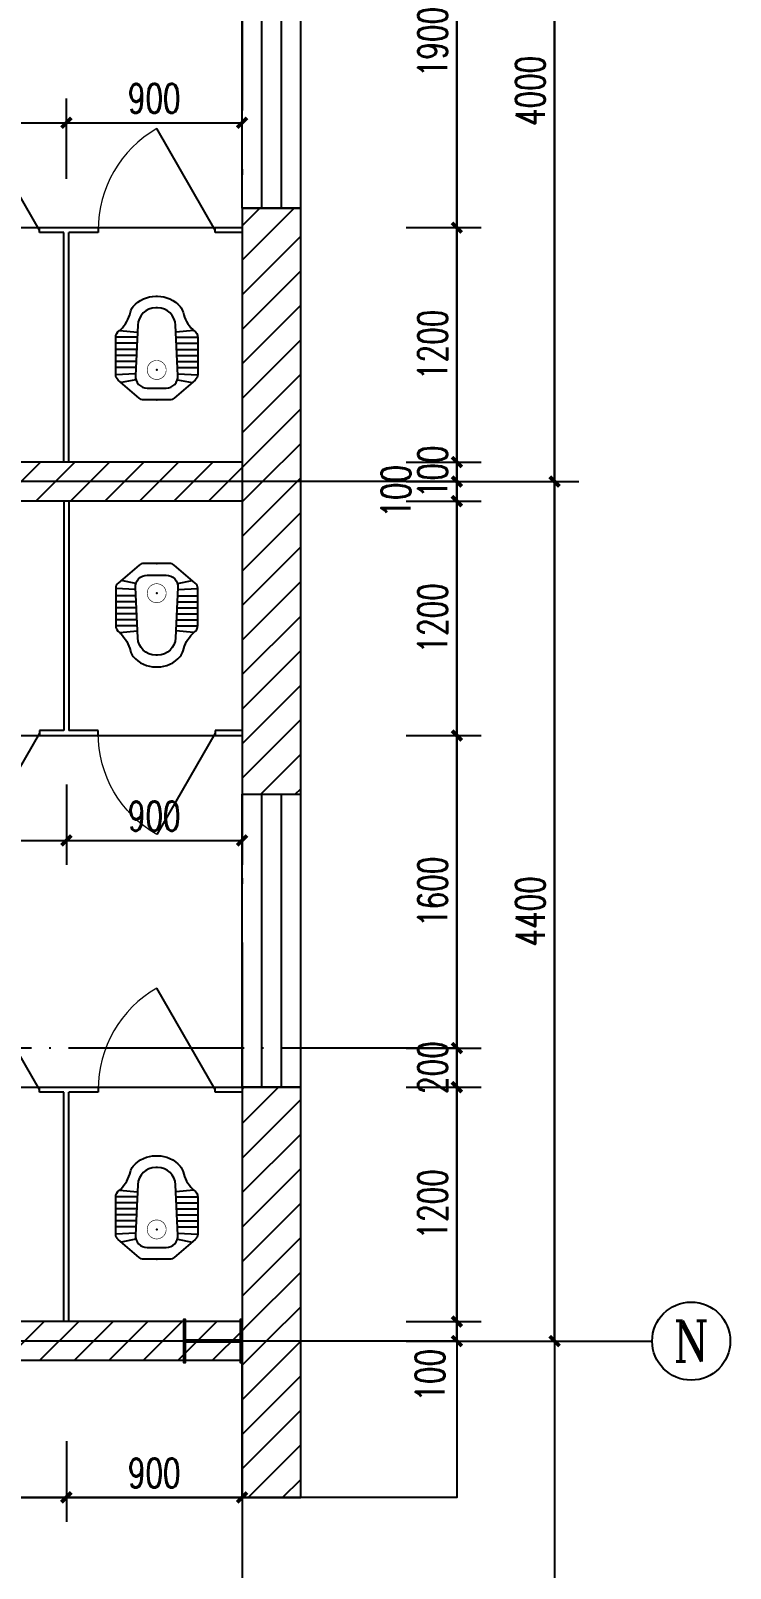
# Model space of a CAD drawing. Extents: x 409931 to 937299, y -508824 to 132289.
# Drawn here: x 621920 to 625503, y -187584 to -179713 of the extents above; entities that cross this region are included whole.
import ezdxf
from ezdxf.enums import TextEntityAlignment as Align

# ---------------------------------------------------------------- set-up
doc = ezdxf.new("R2010")
doc.units = 0
doc.header["$LTSCALE"] = 1500
doc.header["$MEASUREMENT"] = 0
doc.linetypes.add('DOTE', pattern=[2.42, 2, -0.2, 0.02, -0.2])
doc.layers.get('Defpoints').update_dxf_attribs({"color": 252})
for name, color, linetype in [('A-Fur1(建筑厨卫洁具)', 136, 'Continuous'), ('A-Index(建筑索引线剖切号线)', 5, 'Continuous'), ('A-Wall(建筑墙)', 7, 'Continuous'), ('AXIS', 3, 'Continuous'), ('AXIS_TEXT', 7, 'Continuous'), ('DOTE', 1, 'Continuous'), ('PUB_DIM', 3, 'Continuous'), ('PUB_HATCH', 8, 'Continuous'), ('WALL', 7, 'Continuous'), ('WINDOW', 4, 'Continuous')]:
    doc.layers.add(name, color=color, linetype=linetype)
doc.styles.add('_TCH_AXIS', font='COMPLEX', dxfattribs={"bigfont": 'GBCBIG'})
doc.styles.add('_TCH_DIM_T3', font='SIMPLEX', dxfattribs={"width": 0.705882, "bigfont": 'GBCBIG'})
doc.dimstyles.new('_TCH_ARCH&&50', dxfattribs={"dimtxt": 148.75, "dimasz": 50, "dimexe": 125, "dimexo": 150, "dimgap": 50, "dimtad": 1, "dimdec": 0, "dimzin": 0, "dimdsep": 46, "dimtxsty": '_TCH_DIM_T3', "dimblk": 'ARCHTICK', "dimcen": 0.09, "dimclrt": 7, "dimazin": 2, "dimtfac": 1, "dimtdec": 0, "dimtix": 1, "dimtmove": 2, "dimatfit": 3, "dimfxl": 0, "dimtolj": 1, "dimtzin": 0, "dimarcsym": 0})
pattern_1 = [(45, (0, 89.76), (-88.388383, 88.388383), [])]

# ---------------------------------------------------------------- blocks, each defined once
blk = doc.blocks.new('$TCHSYS$APDOOR2D')
blk.add_line((0.5, 0), (0, 0.866))
at = {"lineweight": 13}
blk.add_arc((0.5, 0), 1, 120, 180, dxfattribs=at)
blk = doc.blocks.new('$lvtry$00000203')
at = {"color": 0}
for p, q in [((48.2, -60), (-48.2, -60)), ((-108.6, -133.5), (-210, -128)), ((-106.4, -102.8), (-181.9, -87.7)), ((-109.1, -123.9), (-97, -381.5)), ((97, -381.5), (109.1, -123.9)), ((106.4, -102.8), (181.9, -87.7)), ((108.6, -133.5), (210, -128)), ((-107.1, -165.6), (-210, -165.6)), ((-105.7, -196.5), (-210, -196.5)), ((-104.2, -227.4), (-210, -227.4)), ((104.2, -227.4), (210, -227.4)), ((105.7, -196.5), (210, -196.5)), ((107.1, -165.6), (210, -165.6)), ((-102.8, -258.3), (-210, -258.3)), ((-101.3, -289.2), (-210, -289.2)), ((101.3, -289.2), (210, -289.2)), ((102.8, -258.3), (210, -258.3)), ((-99.9, -320.1), (-210, -320.1)), ((-190.7, -354.4), (-98.7, -345.4)), ((190.7, -354.4), (98.7, -345.4)), ((99.9, -320.1), (210, -320.1)), ((-4.3, -470), (4.3, -470))]:
    blk.add_line(p, q, dxfattribs=at)
blk.add_lwpolyline([(184.4, -359.6, 0.139709), (134.8, -448, -0.12003), (120, -477, -0.218108), (4.3, -530), (-4.3, -530, -0.218108), (-120, -477, -0.12003), (-134.8, -448, 0.139709), (-184.4, -359.6, 0.046574), (-190.7, -354.4, -0.248797), (-210, -318.1), (-210, -128.3, -0.218491), (-197.5, -101.1), (-90.1, -8.7, -0.179479), (-66.7, 0), (66.7, 0, -0.179479), (90.1, -8.7), (197.5, -101.1, -0.218491), (210, -128.3), (210, -318.1, -0.248797), (190.7, -354.4, 0.046574)], format="xyb", close=True, dxfattribs=at)
at = {"color": 0, "const_width": 3}
blk.add_lwpolyline([(48.6, -152.7, 1), (-48.6, -152.7, 1)], format="xyb", close=True, dxfattribs=at)
at = {"color": 0}
for centre, radius, start, end in [((-48.2, -121), 61, 90, 182.693), ((48.2, -121), 61, 357.307, 90), ((-4.3, -377.2), 92.8, 182.693, 270), ((4.3, -377.2), 92.8, 270, 357.307)]:
    blk.add_arc(centre, radius, start, end, dxfattribs=at)
for p in [(0, 0), (0, -152.7)]:
    blk.add_point(p, dxfattribs=at)
blk = doc.blocks.new('_ArchTick')
at = {"color": 0, "linetype": 'ByBlock', "const_width": 0.4}
blk.add_lwpolyline([(-0.5, -0.5), (0.5, 0.5)], dxfattribs=at)
blk = doc.blocks.new('*D201')
at = {"layer": 'Defpoints', "color": 0}
for p in [(623692, -178821.5), (624102.5, -178821.5), (623692, -180721.5)]:
    blk.add_point(p, dxfattribs=at)
at = {"layer": 'PUB_DIM', "color": 0, "lineweight": -2}
for p, q in [((623842, -178821.5), (624227.5, -178821.5)), ((624102.5, -180721.5), (624102.5, -178821.5)), ((623842, -180721.5), (624227.5, -180721.5))]:
    blk.add_line(p, q, dxfattribs=at)
at = {"layer": 'PUB_DIM', "color": 0, "lineweight": -2, "xscale": 50, "yscale": 50, "zscale": 50}
for p, rotation in [((624102.5, -178821.5), 90), ((624102.5, -180721.5), 270)]:
    blk.add_blockref('_ArchTick', p, dxfattribs=dict(at, rotation=rotation))
at = {"layer": 'PUB_DIM', "color": 7, "insert": (623978.1, -179771.5), "char_height": 148.75, "attachment_point": 5, "rotation": 90, "style": '_TCH_DIM_T3'}
blk.add_mtext('\\A1;1900', dxfattribs=at)
blk = doc.blocks.new('*D202')
at = {"layer": 'Defpoints', "color": 0}
for p in [(623692, -180721.5), (624102.5, -180721.5), (623692, -181921.5)]:
    blk.add_point(p, dxfattribs=at)
at = {"layer": 'PUB_DIM', "color": 0, "lineweight": -2}
for p, q in [((623842, -180721.5), (624227.5, -180721.5)), ((624102.5, -181921.5), (624102.5, -180721.5)), ((623842, -181921.5), (624227.5, -181921.5))]:
    blk.add_line(p, q, dxfattribs=at)
at = {"layer": 'PUB_DIM', "color": 0, "lineweight": -2, "xscale": 50, "yscale": 50, "zscale": 50}
for p, rotation in [((624102.5, -180721.5), 90), ((624102.5, -181921.5), 270)]:
    blk.add_blockref('_ArchTick', p, dxfattribs=dict(at, rotation=rotation))
at = {"layer": 'PUB_DIM', "color": 7, "insert": (623978.1, -181321.5), "char_height": 148.75, "attachment_point": 5, "rotation": 90, "style": '_TCH_DIM_T3'}
blk.add_mtext('\\A1;1200', dxfattribs=at)
blk = doc.blocks.new('*D203')
at = {"layer": 'Defpoints', "color": 0}
for p in [(623692, -181921.5), (624102.5, -181921.5), (623692, -182021.5)]:
    blk.add_point(p, dxfattribs=at)
at = {"layer": 'PUB_DIM', "color": 0, "lineweight": -2}
for p, q in [((624102.5, -181921.5), (624102.5, -181871.5)), ((623842, -181921.5), (624227.5, -181921.5)), ((624102.5, -182021.5), (624102.5, -181921.5)), ((623842, -182021.5), (624227.5, -182021.5)), ((624102.5, -182021.5), (624102.5, -182071.5))]:
    blk.add_line(p, q, dxfattribs=at)
at = {"layer": 'PUB_DIM', "color": 0, "lineweight": -2, "xscale": 50, "yscale": 50, "zscale": 50}
for p, rotation in [((624102.5, -181921.5), 270), ((624102.5, -182021.5), 90)]:
    blk.add_blockref('_ArchTick', p, dxfattribs=dict(at, rotation=rotation))
at = {"layer": 'PUB_DIM', "color": 7, "insert": (623978.1, -181971.5), "char_height": 148.75, "attachment_point": 5, "rotation": 90, "style": '_TCH_DIM_T3'}
blk.add_mtext('\\A1;100', dxfattribs=at)
blk = doc.blocks.new('*D204')
at = {"layer": 'Defpoints', "color": 0}
for p in [(623692, -182021.5), (624102.5, -182021.5), (623692, -182121.5)]:
    blk.add_point(p, dxfattribs=at)
at = {"layer": 'PUB_DIM', "color": 0, "lineweight": -2}
for p, q in [((623842, -182021.5), (624227.5, -182021.5)), ((624102.5, -182121.5), (624102.5, -182021.5)), ((623842, -182121.5), (624227.5, -182121.5))]:
    blk.add_line(p, q, dxfattribs=at)
at = {"layer": 'PUB_DIM', "color": 0, "lineweight": -2, "xscale": 50, "yscale": 50, "zscale": 50}
for p, rotation in [((624102.5, -182021.5), 90), ((624102.5, -182121.5), 270)]:
    blk.add_blockref('_ArchTick', p, dxfattribs=dict(at, rotation=rotation))
at = {"layer": 'PUB_DIM', "color": 7, "insert": (623790, -182071.5), "char_height": 148.75, "attachment_point": 5, "rotation": 90, "style": '_TCH_DIM_T3'}
blk.add_mtext('\\A1;100', dxfattribs=at)
blk = doc.blocks.new('*D205')
at = {"layer": 'Defpoints', "color": 0}
for p in [(623692, -182121.5), (624102.5, -182121.5), (623692, -183321.5)]:
    blk.add_point(p, dxfattribs=at)
at = {"layer": 'PUB_DIM', "color": 0, "lineweight": -2}
for p, q in [((623842, -182121.5), (624227.5, -182121.5)), ((624102.5, -183321.5), (624102.5, -182121.5)), ((623842, -183321.5), (624227.5, -183321.5))]:
    blk.add_line(p, q, dxfattribs=at)
at = {"layer": 'PUB_DIM', "color": 0, "lineweight": -2, "xscale": 50, "yscale": 50, "zscale": 50}
for p, rotation in [((624102.5, -182121.5), 90), ((624102.5, -183321.5), 270)]:
    blk.add_blockref('_ArchTick', p, dxfattribs=dict(at, rotation=rotation))
at = {"layer": 'PUB_DIM', "color": 7, "insert": (623978.1, -182721.5), "char_height": 148.75, "attachment_point": 5, "rotation": 90, "style": '_TCH_DIM_T3'}
blk.add_mtext('\\A1;1200', dxfattribs=at)
blk = doc.blocks.new('*D206')
at = {"layer": 'Defpoints', "color": 0}
for p in [(623692, -183321.5), (624102.5, -183321.5), (623692, -184921.5)]:
    blk.add_point(p, dxfattribs=at)
at = {"layer": 'PUB_DIM', "color": 0, "lineweight": -2}
for p, q in [((623842, -183321.5), (624227.5, -183321.5)), ((624102.5, -184921.5), (624102.5, -183321.5)), ((623842, -184921.5), (624227.5, -184921.5))]:
    blk.add_line(p, q, dxfattribs=at)
at = {"layer": 'PUB_DIM', "color": 0, "lineweight": -2, "xscale": 50, "yscale": 50, "zscale": 50}
for p, rotation in [((624102.5, -183321.5), 90), ((624102.5, -184921.5), 270)]:
    blk.add_blockref('_ArchTick', p, dxfattribs=dict(at, rotation=rotation))
at = {"layer": 'PUB_DIM', "color": 7, "insert": (623978.1, -184121.5), "char_height": 148.75, "attachment_point": 5, "rotation": 90, "style": '_TCH_DIM_T3'}
blk.add_mtext('\\A1;1600', dxfattribs=at)
blk = doc.blocks.new('*D207')
at = {"layer": 'Defpoints', "color": 0}
for p in [(623692, -184921.5), (624102.5, -184921.5), (623692, -185121.5)]:
    blk.add_point(p, dxfattribs=at)
at = {"layer": 'PUB_DIM', "color": 0, "lineweight": -2}
for p, q in [((624102.5, -184921.5), (624102.5, -184871.5)), ((623842, -184921.5), (624227.5, -184921.5)), ((624102.5, -185121.5), (624102.5, -184921.5)), ((623842, -185121.5), (624227.5, -185121.5)), ((624102.5, -185121.5), (624102.5, -185171.5))]:
    blk.add_line(p, q, dxfattribs=at)
at = {"layer": 'PUB_DIM', "color": 0, "lineweight": -2, "xscale": 50, "yscale": 50, "zscale": 50}
for p, rotation in [((624102.5, -184921.5), 270), ((624102.5, -185121.5), 90)]:
    blk.add_blockref('_ArchTick', p, dxfattribs=dict(at, rotation=rotation))
at = {"layer": 'PUB_DIM', "color": 7, "insert": (623978.1, -185021.5), "char_height": 148.75, "attachment_point": 5, "rotation": 90, "style": '_TCH_DIM_T3'}
blk.add_mtext('\\A1;200', dxfattribs=at)
blk = doc.blocks.new('*D208')
at = {"layer": 'Defpoints', "color": 0}
for p in [(623692, -185121.5), (624102.5, -185121.5), (623692, -186321.5)]:
    blk.add_point(p, dxfattribs=at)
at = {"layer": 'PUB_DIM', "color": 0, "lineweight": -2}
for p, q in [((623842, -185121.5), (624227.5, -185121.5)), ((624102.5, -186321.5), (624102.5, -185121.5)), ((623842, -186321.5), (624227.5, -186321.5))]:
    blk.add_line(p, q, dxfattribs=at)
at = {"layer": 'PUB_DIM', "color": 0, "lineweight": -2, "xscale": 50, "yscale": 50, "zscale": 50}
for p, rotation in [((624102.5, -185121.5), 90), ((624102.5, -186321.5), 270)]:
    blk.add_blockref('_ArchTick', p, dxfattribs=dict(at, rotation=rotation))
at = {"layer": 'PUB_DIM', "color": 7, "insert": (623978.1, -185721.5), "char_height": 148.75, "attachment_point": 5, "rotation": 90, "style": '_TCH_DIM_T3'}
blk.add_mtext('\\A1;1200', dxfattribs=at)
blk = doc.blocks.new('*D209')
at = {"layer": 'Defpoints', "color": 0}
for p in [(623692, -186321.5), (624102.5, -186321.5), (623692, -186421.5)]:
    blk.add_point(p, dxfattribs=at)
at = {"layer": 'PUB_DIM', "color": 0, "lineweight": -2}
for p, q in [((624102.5, -186321.5), (624102.5, -186271.5)), ((623842, -186321.5), (624227.5, -186321.5)), ((624102.5, -186421.5), (624102.5, -186321.5)), ((623842, -186421.5), (624227.5, -186421.5)), ((624102.5, -186421.5), (624102.5, -186471.5))]:
    blk.add_line(p, q, dxfattribs=at)
at = {"layer": 'PUB_DIM', "color": 0, "lineweight": -2, "xscale": 50, "yscale": 50, "zscale": 50}
for p, rotation in [((624102.5, -186321.5), 270), ((624102.5, -186421.5), 90)]:
    blk.add_blockref('_ArchTick', p, dxfattribs=dict(at, rotation=rotation))
at = {"layer": 'PUB_DIM', "color": 7, "insert": (623965, -186596.5), "char_height": 148.75, "attachment_point": 5, "rotation": 90, "style": '_TCH_DIM_T3'}
blk.add_mtext('\\A1;100', dxfattribs=at)
blk = doc.blocks.new('*D212')
at = {"layer": 'Defpoints', "color": 0}
for p in [(619302.5, -186934.5), (623002.5, -186934.5), (623002.5, -187721.5)]:
    blk.add_point(p, dxfattribs=at)
at = {"layer": 'PUB_DIM', "color": 0, "lineweight": -2}
for p, q in [((619302.5, -187084.5), (619302.5, -187846.5)), ((623002.5, -187084.5), (623002.5, -187846.5)), ((619302.5, -187721.5), (623002.5, -187721.5))]:
    blk.add_line(p, q, dxfattribs=at)
at = {"layer": 'PUB_DIM', "color": 0, "lineweight": -2, "xscale": 50, "yscale": 50, "zscale": 50, "rotation": 180}
blk.add_blockref('_ArchTick', (619302.5, -187721.5), dxfattribs=at)
at = {"layer": 'PUB_DIM', "color": 0, "lineweight": -2, "xscale": 50, "yscale": 50, "zscale": 50}
blk.add_blockref('_ArchTick', (623002.5, -187721.5), dxfattribs=at)
at = {"layer": 'PUB_DIM', "color": 7, "insert": (621152.5, -187597.1), "char_height": 148.75, "attachment_point": 5, "style": '_TCH_DIM_T3'}
blk.add_mtext('\\A1;3700', dxfattribs=at)
blk = doc.blocks.new('*D217')
at = {"layer": 'Defpoints', "color": 0}
for p in [(621202.5, -186784.5), (622102.5, -186784.5), (622102.5, -187221.5)]:
    blk.add_point(p, dxfattribs=at)
at = {"layer": 'PUB_DIM', "color": 0, "lineweight": -2}
for p, q in [((621202.5, -186934.5), (621202.5, -187346.5)), ((622102.5, -186934.5), (622102.5, -187346.5)), ((621202.5, -187221.5), (622102.5, -187221.5))]:
    blk.add_line(p, q, dxfattribs=at)
at = {"layer": 'PUB_DIM', "color": 0, "lineweight": -2, "xscale": 50, "yscale": 50, "zscale": 50, "rotation": 180}
blk.add_blockref('_ArchTick', (621202.5, -187221.5), dxfattribs=at)
at = {"layer": 'PUB_DIM', "color": 0, "lineweight": -2, "xscale": 50, "yscale": 50, "zscale": 50}
blk.add_blockref('_ArchTick', (622102.5, -187221.5), dxfattribs=at)
at = {"layer": 'PUB_DIM', "color": 7, "insert": (621652.5, -187097.1), "char_height": 148.75, "attachment_point": 5, "style": '_TCH_DIM_T3'}
blk.add_mtext('\\A1;900', dxfattribs=at)
blk = doc.blocks.new('*D218')
at = {"layer": 'Defpoints', "color": 0}
for p in [(622102.5, -186784.5), (623002.5, -186784.5), (623002.5, -187221.5)]:
    blk.add_point(p, dxfattribs=at)
at = {"layer": 'PUB_DIM', "color": 0, "lineweight": -2}
for p, q in [((622102.5, -186934.5), (622102.5, -187346.5)), ((623002.5, -186934.5), (623002.5, -187346.5)), ((622102.5, -187221.5), (623002.5, -187221.5))]:
    blk.add_line(p, q, dxfattribs=at)
at = {"layer": 'PUB_DIM', "color": 0, "lineweight": -2, "xscale": 50, "yscale": 50, "zscale": 50, "rotation": 180}
blk.add_blockref('_ArchTick', (622102.5, -187221.5), dxfattribs=at)
at = {"layer": 'PUB_DIM', "color": 0, "lineweight": -2, "xscale": 50, "yscale": 50, "zscale": 50}
blk.add_blockref('_ArchTick', (623002.5, -187221.5), dxfattribs=at)
at = {"layer": 'PUB_DIM', "color": 7, "insert": (622552.5, -187097.1), "char_height": 148.75, "attachment_point": 5, "style": '_TCH_DIM_T3'}
blk.add_mtext('\\A1;900', dxfattribs=at)
blk = doc.blocks.new('*D221')
at = {"layer": 'Defpoints', "color": 0}
for p in [(621202.5, -183421.5), (622102.5, -183421.5), (622102.5, -183858.5)]:
    blk.add_point(p, dxfattribs=at)
at = {"layer": 'PUB_DIM', "color": 0, "lineweight": -2}
for p, q in [((621202.5, -183571.5), (621202.5, -183983.5)), ((622102.5, -183571.5), (622102.5, -183983.5)), ((621202.5, -183858.5), (622102.5, -183858.5))]:
    blk.add_line(p, q, dxfattribs=at)
at = {"layer": 'PUB_DIM', "color": 0, "lineweight": -2, "xscale": 50, "yscale": 50, "zscale": 50, "rotation": 180}
blk.add_blockref('_ArchTick', (621202.5, -183858.5), dxfattribs=at)
at = {"layer": 'PUB_DIM', "color": 0, "lineweight": -2, "xscale": 50, "yscale": 50, "zscale": 50}
blk.add_blockref('_ArchTick', (622102.5, -183858.5), dxfattribs=at)
at = {"layer": 'PUB_DIM', "color": 7, "insert": (621652.5, -183734.1), "char_height": 148.75, "attachment_point": 5, "style": '_TCH_DIM_T3'}
blk.add_mtext('\\A1;900', dxfattribs=at)
blk = doc.blocks.new('*D222')
at = {"layer": 'Defpoints', "color": 0}
for p in [(622102.5, -183421.5), (623002.5, -183421.5), (623002.5, -183858.5)]:
    blk.add_point(p, dxfattribs=at)
at = {"layer": 'PUB_DIM', "color": 0, "lineweight": -2}
for p, q in [((622102.5, -183571.5), (622102.5, -183983.5)), ((623002.5, -183571.5), (623002.5, -183983.5)), ((622102.5, -183858.5), (623002.5, -183858.5))]:
    blk.add_line(p, q, dxfattribs=at)
at = {"layer": 'PUB_DIM', "color": 0, "lineweight": -2, "xscale": 50, "yscale": 50, "zscale": 50, "rotation": 180}
blk.add_blockref('_ArchTick', (622102.5, -183858.5), dxfattribs=at)
at = {"layer": 'PUB_DIM', "color": 0, "lineweight": -2, "xscale": 50, "yscale": 50, "zscale": 50}
blk.add_blockref('_ArchTick', (623002.5, -183858.5), dxfattribs=at)
at = {"layer": 'PUB_DIM', "color": 7, "insert": (622552.5, -183734.1), "char_height": 148.75, "attachment_point": 5, "style": '_TCH_DIM_T3'}
blk.add_mtext('\\A1;900', dxfattribs=at)
blk = doc.blocks.new('*D238')
at = {"layer": 'Defpoints', "color": 0}
for p in [(622102.5, -180184.5), (621202.5, -180621.5), (622102.5, -180621.5)]:
    blk.add_point(p, dxfattribs=at)
at = {"layer": 'PUB_DIM', "color": 0, "lineweight": -2}
for p, q in [((621202.5, -180471.5), (621202.5, -180059.5)), ((622102.5, -180471.5), (622102.5, -180059.5)), ((621202.5, -180184.5), (622102.5, -180184.5))]:
    blk.add_line(p, q, dxfattribs=at)
at = {"layer": 'PUB_DIM', "color": 0, "lineweight": -2, "xscale": 50, "yscale": 50, "zscale": 50, "rotation": 180}
blk.add_blockref('_ArchTick', (621202.5, -180184.5), dxfattribs=at)
at = {"layer": 'PUB_DIM', "color": 0, "lineweight": -2, "xscale": 50, "yscale": 50, "zscale": 50}
blk.add_blockref('_ArchTick', (622102.5, -180184.5), dxfattribs=at)
at = {"layer": 'PUB_DIM', "color": 7, "insert": (621652.5, -180060.1), "char_height": 148.75, "attachment_point": 5, "style": '_TCH_DIM_T3'}
blk.add_mtext('\\A1;900', dxfattribs=at)
blk = doc.blocks.new('*D239')
at = {"layer": 'Defpoints', "color": 0}
for p in [(623002.5, -180184.5), (622102.5, -180621.5), (623002.5, -180621.5)]:
    blk.add_point(p, dxfattribs=at)
at = {"layer": 'PUB_DIM', "color": 0, "lineweight": -2}
for p, q in [((622102.5, -180471.5), (622102.5, -180059.5)), ((623002.5, -180471.5), (623002.5, -180059.5)), ((622102.5, -180184.5), (623002.5, -180184.5))]:
    blk.add_line(p, q, dxfattribs=at)
at = {"layer": 'PUB_DIM', "color": 0, "lineweight": -2, "xscale": 50, "yscale": 50, "zscale": 50, "rotation": 180}
blk.add_blockref('_ArchTick', (622102.5, -180184.5), dxfattribs=at)
at = {"layer": 'PUB_DIM', "color": 0, "lineweight": -2, "xscale": 50, "yscale": 50, "zscale": 50}
blk.add_blockref('_ArchTick', (623002.5, -180184.5), dxfattribs=at)
at = {"layer": 'PUB_DIM', "color": 7, "insert": (622552.5, -180060.1), "char_height": 148.75, "attachment_point": 5, "style": '_TCH_DIM_T3'}
blk.add_mtext('\\A1;900', dxfattribs=at)
blk = doc.blocks.new('*D240')
at = {"layer": 'Defpoints', "color": 0}
for p in [(623908.5, -178021.5), (624602.5, -178021.5), (623908.5, -182021.5)]:
    blk.add_point(p, dxfattribs=at)
at = {"layer": 'PUB_DIM', "color": 0, "lineweight": -2}
for p, q in [((624058.5, -178021.5), (624727.5, -178021.5)), ((624602.5, -182021.5), (624602.5, -178021.5)), ((624058.5, -182021.5), (624727.5, -182021.5))]:
    blk.add_line(p, q, dxfattribs=at)
at = {"layer": 'PUB_DIM', "color": 0, "lineweight": -2, "xscale": 50, "yscale": 50, "zscale": 50}
for p, rotation in [((624602.5, -178021.5), 90), ((624602.5, -182021.5), 270)]:
    blk.add_blockref('_ArchTick', p, dxfattribs=dict(at, rotation=rotation))
at = {"layer": 'PUB_DIM', "color": 7, "insert": (624478.1, -180021.5), "char_height": 148.75, "attachment_point": 5, "rotation": 90, "style": '_TCH_DIM_T3'}
blk.add_mtext('\\A1;4000', dxfattribs=at)
blk = doc.blocks.new('*D241')
at = {"layer": 'Defpoints', "color": 0}
for p in [(623908.5, -182021.5), (624602.5, -182021.5), (623908.5, -186421.5)]:
    blk.add_point(p, dxfattribs=at)
at = {"layer": 'PUB_DIM', "color": 0, "lineweight": -2}
for p, q in [((624058.5, -182021.5), (624727.5, -182021.5)), ((624602.5, -186421.5), (624602.5, -182021.5)), ((624058.5, -186421.5), (624727.5, -186421.5))]:
    blk.add_line(p, q, dxfattribs=at)
at = {"layer": 'PUB_DIM', "color": 0, "lineweight": -2, "xscale": 50, "yscale": 50, "zscale": 50}
for p, rotation in [((624602.5, -182021.5), 90), ((624602.5, -186421.5), 270)]:
    blk.add_blockref('_ArchTick', p, dxfattribs=dict(at, rotation=rotation))
at = {"layer": 'PUB_DIM', "color": 7, "insert": (624478.1, -184221.5), "char_height": 148.75, "attachment_point": 5, "rotation": 90, "style": '_TCH_DIM_T3'}
blk.add_mtext('\\A1;4400', dxfattribs=at)
blk = doc.blocks.new('$TCHSYS$WIN2D')
for p, q in [((-0.5, 0.5), (0.5, 0.5)), ((-0.5, 0.5), (-0.5, -0.5)), ((0.5, 0.5), (0.5, -0.5)), ((0.5, 0.1667), (-0.5, 0.1667)), ((0.5, -0.1667), (-0.5, -0.1667)), ((-0.5, -0.5), (0.5, -0.5))]:
    blk.add_line(p, q)

msp = doc.modelspace()

# ---------------------------------------------------------------- hatches: boundary and pattern name
at = {"layer": 'PUB_HATCH'}
h = msp.add_hatch(dxfattribs=at)
h.set_pattern_fill('普通砖', color=256, scale=50, style=0)
h.set_pattern_definition(pattern_1)
h.paths.add_polyline_path([(623302.5, -182021.5), (623302.5, -180621.5), (623002.5, -180621.5), (623002.5, -181921.5), (623102.5, -182021.5)])
h = msp.add_hatch(dxfattribs=at)
h.set_pattern_fill('普通砖', color=256, scale=50, style=0)
h.set_pattern_definition(pattern_1)
h.paths.add_polyline_path([(623102.5, -182021.5), (623002.5, -181921.5), (619402.5, -181921.5), (619335.8, -182021.5), (619402.5, -182121.5), (623002.5, -182121.5)])
h = msp.add_hatch(dxfattribs=at)
h.set_pattern_fill('普通砖', color=256, scale=50, style=0)
h.set_pattern_definition(pattern_1)
h.paths.add_polyline_path([(623002.5, -182121.5), (623002.5, -183621.5), (623302.5, -183621.5), (623302.5, -182021.5), (623102.5, -182021.5)])
h = msp.add_hatch(dxfattribs=at)
h.set_pattern_fill('普通砖', color=256, scale=50, style=0)
h.set_pattern_definition(pattern_1)
h.paths.add_polyline_path([(623302.5, -186521.5), (623302.5, -185121.5), (623002.5, -185121.5), (623002.5, -186321.5)])
h = msp.add_hatch(dxfattribs=at)
h.set_pattern_fill('普通砖', color=256, scale=50, style=0)
h.set_pattern_definition(pattern_1)
h.paths.add_polyline_path([(623002.5, -186321.5), (617202.5, -186321.5), (617002.5, -186521.5), (623002.5, -186521.5)])
h = msp.add_hatch(dxfattribs=at)
h.set_pattern_fill('普通砖', color=256, scale=50, style=0)
h.set_pattern_definition(pattern_1)
h.paths.add_polyline_path([(623302.5, -187221.5), (623302.5, -186521.5), (623002.5, -186321.5), (623002.5, -187221.5)])

# ---------------------------------------------------------------- linework, layer by layer
msp.add_lwpolyline([(623002.5, -186531.5), (623002.5, -186311.5), (622992.5, -186311.5), (622992.5, -186417.5), (622712.5, -186417.5), (622712.5, -186311.5), (622702.5, -186311.5), (622702.5, -186531.5), (622712.5, -186531.5), (622712.5, -186425.5), (622992.5, -186425.5), (622992.5, -186531.5)], close=True)
at = {"layer": 'A-Fur1(建筑厨卫洁具)'}
for p, q in [((619402.5, -180721.5), (623002.5, -180721.5)), ((621965, -180746.5), (621965, -180721.5)), ((622090, -180746.5), (621965, -180746.5)), ((622090, -181921.5), (622090, -180746.5)), ((622115, -181921.5), (622115, -180746.5)), ((622265, -180746.5), (622115, -180746.5)), ((622265, -180721.5), (622265, -180746.5)), ((622865, -180746.5), (622865, -180721.5)), ((623002.5, -180746.5), (622865, -180746.5)), ((622090, -182121.5), (622090, -183296.5)), ((622115, -182121.5), (622115, -183296.5)), ((622090, -183296.5), (621965, -183296.5)), ((621965, -183296.5), (621965, -183321.5)), ((622265, -183296.5), (622115, -183296.5)), ((622265, -183321.5), (622265, -183296.5)), ((623002.5, -183296.5), (622865, -183296.5)), ((622865, -183296.5), (622865, -183321.5)), ((619402.5, -183321.5), (623002.5, -183321.5)), ((619402.5, -185121.5), (623002.5, -185121.5)), ((621965, -185146.5), (621965, -185121.5)), ((622265, -185121.5), (622265, -185146.5)), ((622865, -185146.5), (622865, -185121.5)), ((622090, -185146.5), (621965, -185146.5)), ((622090, -186321.5), (622090, -185146.5)), ((622115, -186321.5), (622115, -185146.5)), ((622265, -185146.5), (622115, -185146.5)), ((623002.5, -185146.5), (622865, -185146.5))]:
    msp.add_line(p, q, dxfattribs=at)
at = {"layer": 'A-Index(建筑索引线剖切号线)', "linetype": 'DOTE', "ltscale": 0.3}
msp.add_line((624102.5, -184921.5), (619302.5, -184921.5), dxfattribs=at)
at = {"layer": 'A-Wall(建筑墙)'}
for p, q in [((623002.5, -181921.5), (619402.5, -181921.5)), ((623002.5, -182121.5), (619402.5, -182121.5)), ((623002.5, -186321.5), (617202.5, -186321.5)), ((623002.5, -186321.5), (623002.5, -186321.5)), ((623002.5, -186521.5), (623002.5, -186321.5)), ((623002.5, -186521.5), (617002.5, -186521.5)), ((623302.5, -186521.5), (623302.5, -186521.5))]:
    msp.add_line(p, q, dxfattribs=at)
at = {"layer": 'AXIS'}
msp.add_line((624102.5, -186421.5), (625102.5, -186421.5), dxfattribs=at)
msp.add_circle((625302.5, -186421.5), 200, dxfattribs=at)
at = {"layer": 'Defpoints'}
for points in [[(615702.5, -176621.5), (624602.5, -176621.5), (624602.5, -187721.5), (615702.5, -187721.5)], [(616202.5, -177121.5), (624102.5, -177121.5), (624102.5, -187221.5), (616202.5, -187221.5)]]:
    msp.add_lwpolyline(points, close=True, dxfattribs=at)
at = {"layer": 'DOTE', "color": 1, "linetype": 'DOTE'}
for p, q in [((623002.5, -177121.5), (623002.5, -187221.5)), ((624102.5, -182021.5), (619202.5, -182021.5)), ((624102.5, -186421.5), (616202.5, -186421.5))]:
    msp.add_line(p, q, dxfattribs=at)
at = {"layer": 'WALL'}
for p, q in [((623302.5, -180621.5), (623002.5, -180621.5)), ((623002.5, -180621.5), (623002.5, -181921.5)), ((623302.5, -182021.5), (623302.5, -180621.5)), ((623302.5, -183621.5), (623302.5, -182021.5)), ((623002.5, -182121.5), (623002.5, -183621.5)), ((623002.5, -183621.5), (623302.5, -183621.5)), ((623302.5, -185121.5), (623002.5, -185121.5)), ((623002.5, -185121.5), (623002.5, -186321.5)), ((623302.5, -186521.5), (623302.5, -185121.5)), ((623002.5, -187221.5), (623002.5, -186321.5)), ((623302.5, -187221.5), (623302.5, -186521.5)), ((623002.5, -187221.5), (623302.5, -187221.5))]:
    msp.add_line(p, q, dxfattribs=at)

# ---------------------------------------------------------------- block references
at = {"layer": 'A-Fur1(建筑厨卫洁具)', "xscale": -600, "yscale": -600, "zscale": 25, "rotation": 180}
for p in [(621665, -180734), (622565, -180734), (621665, -185134), (622565, -185134)]:
    msp.add_blockref('$TCHSYS$APDOOR2D', p, dxfattribs=at)
at = {"layer": 'A-Fur1(建筑厨卫洁具)', "rotation": 180}
for p in [(622565, -181602.7), (622565, -186002.7)]:
    msp.add_blockref('$lvtry$00000203', p, dxfattribs=at)
at = {"layer": 'A-Fur1(建筑厨卫洁具)', "xscale": -1}
msp.add_blockref('$lvtry$00000203', (622565, -182440.2), dxfattribs=at)
at = {"layer": 'A-Fur1(建筑厨卫洁具)', "xscale": 600, "yscale": -600, "zscale": 25}
for p in [(621665, -183309), (622565, -183309)]:
    msp.add_blockref('$TCHSYS$APDOOR2D', p, dxfattribs=at)
at = {"layer": 'WINDOW', "xscale": -1500, "yscale": -300, "zscale": -1500}
for p, rotation in [((623152.5, -179871.5), 270.0000002214309), ((623152.5, -184371.5), 270.0000002214323)]:
    msp.add_blockref('$TCHSYS$WIN2D', p, dxfattribs=dict(at, rotation=rotation))

# ---------------------------------------------------------------- texts
at = {"layer": 'AXIS_TEXT', "style": '_TCH_AXIS'}
msp.add_text('N', height=207.6, dxfattribs=at).set_placement((625208.6, -186525.3), (625396.4, -186525.3), align=Align.FIT)

# ---------------------------------------------------------------- dimensions: what is measured, and where the dimension line sits
at = {"layer": 'PUB_DIM'}
for p1, p2, distance, picture, middle in [((623908.5, -182021.5), (623908.5, -178021.5), -694, '*D240', (624478.1, -180021.5)), ((623692, -180721.5), (623692, -178821.5), -410.5, '*D201', (623978.1, -179771.5)), ((621202.5, -180621.5), (622102.5, -180621.5), 437, '*D238', (621652.5, -180060.1)), ((622102.5, -180621.5), (623002.5, -180621.5), 437, '*D239', (622552.5, -180060.1)), ((623692, -181921.5), (623692, -180721.5), -410.5, '*D202', (623978.1, -181321.5)), ((623692, -182021.5), (623692, -181921.5), -410.5, '*D203', (623978.1, -181971.5)), ((623908.5, -186421.5), (623908.5, -182021.5), -694, '*D241', (624478.1, -184221.5)), ((623692, -183321.5), (623692, -182121.5), -410.5, '*D205', (623978.1, -182721.5)), ((623692, -184921.5), (623692, -183321.5), -410.5, '*D206', (623978.1, -184121.5)), ((621202.5, -183421.5), (622102.5, -183421.5), -437, '*D221', (621652.5, -183734.1)), ((622102.5, -183421.5), (623002.5, -183421.5), -437, '*D222', (622552.5, -183734.1)), ((623692, -185121.5), (623692, -184921.5), -410.5, '*D207', (623978.1, -185021.5)), ((623692, -186321.5), (623692, -185121.5), -410.5, '*D208', (623978.1, -185721.5)), ((621202.5, -186784.5), (622102.5, -186784.5), -437, '*D217', (621652.5, -187097.1)), ((622102.5, -186784.5), (623002.5, -186784.5), -437, '*D218', (622552.5, -187097.1)), ((619302.5, -186934.5), (623002.5, -186934.5), -787, '*D212', (621152.5, -187597.1))]:
    dim = msp.add_aligned_dim(p1=p1, p2=p2, distance=distance, dimstyle='_TCH_ARCH&&50', dxfattribs=at)
    dim.commit()
    dim.dimension.update_dxf_attribs({"geometry": picture, "text_midpoint": middle})
for base, p1, p2, picture, middle in [((624102.5, -182021.5), (623692, -182121.5), (623692, -182021.5), '*D204', (623790, -182071.5)), ((624102.5, -186321.5), (623692, -186421.5), (623692, -186321.5), '*D209', (623965, -186596.5))]:
    dim = msp.add_linear_dim(base=base, p1=p1, p2=p2, angle=89.99999, dimstyle='_TCH_ARCH&&50', dxfattribs=at)
    dim.commit()
    dim.dimension.update_dxf_attribs({"geometry": picture, "text_midpoint": middle, "dimtype": 129})

doc.saveas('drawing.dxf')
